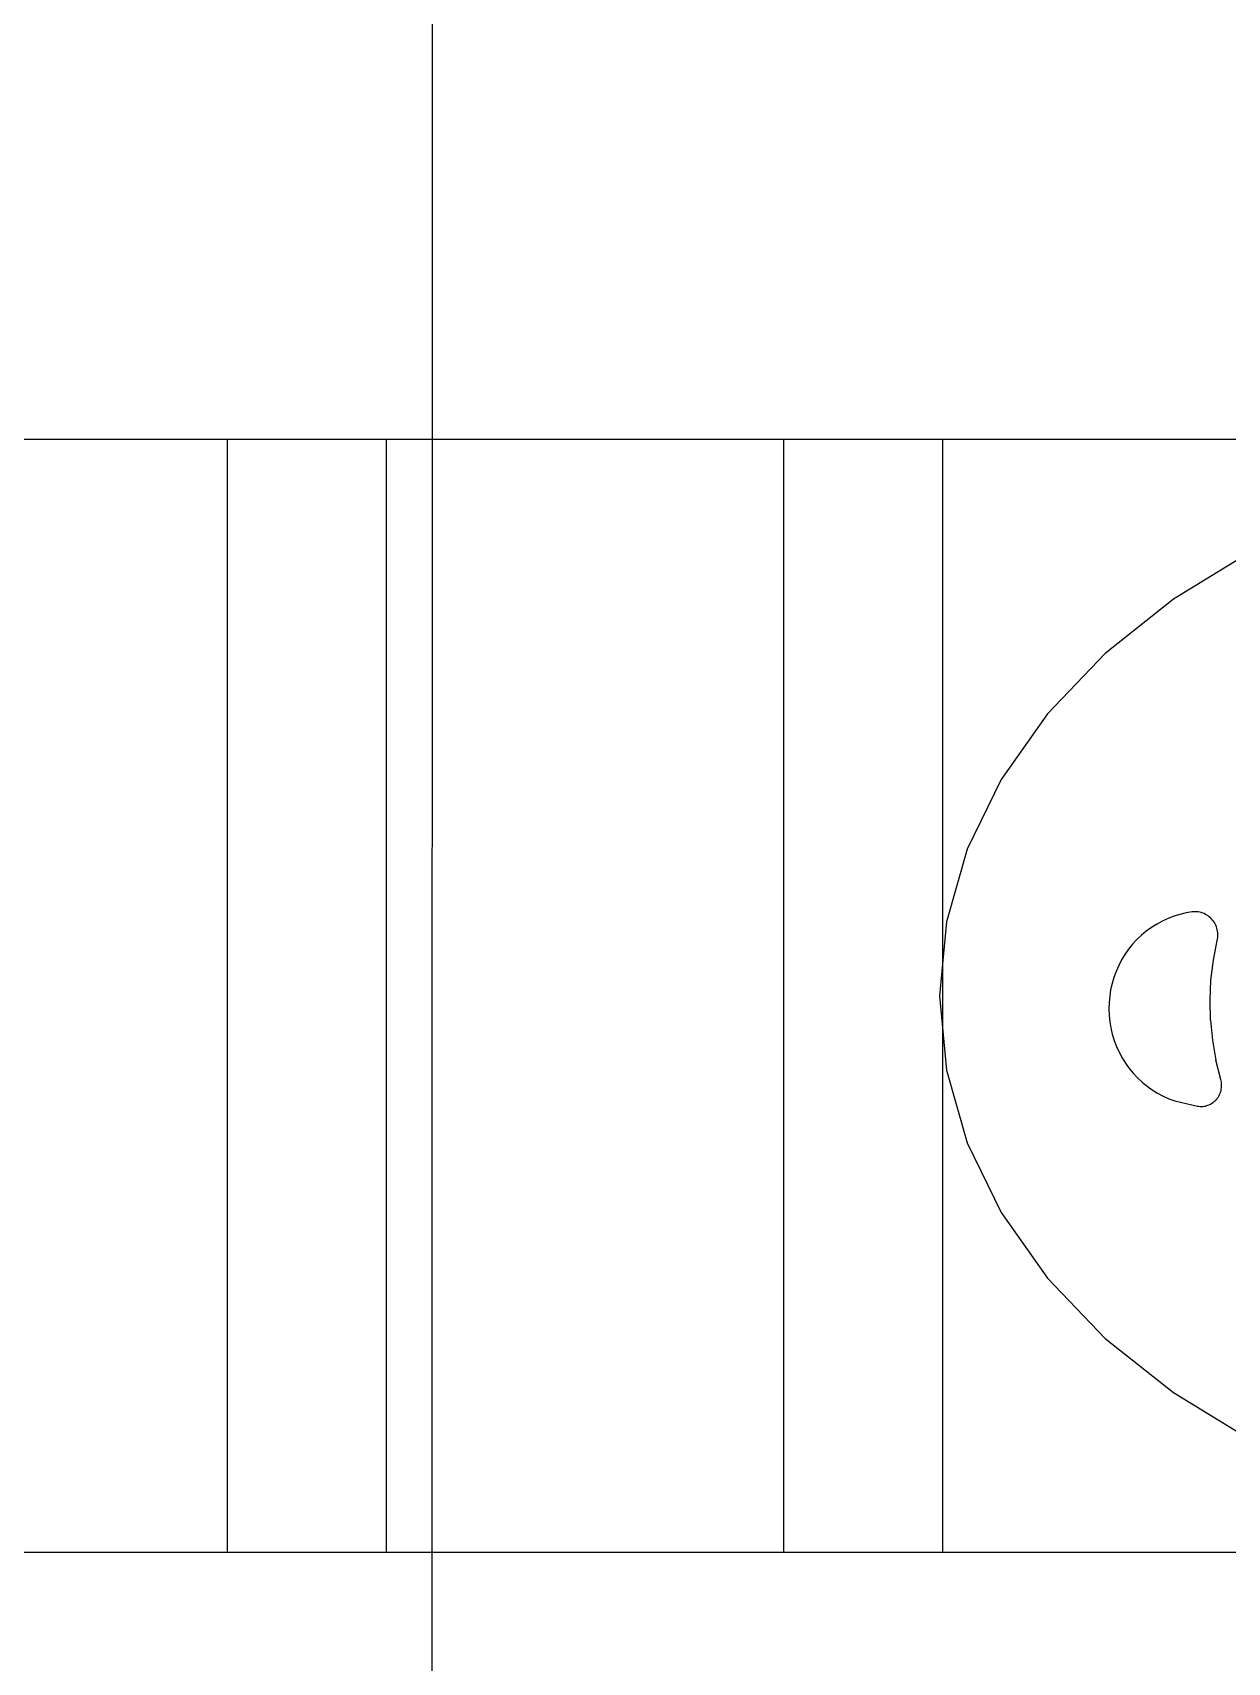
# Model space of a CAD drawing. Extents: x 396092 to 455492, y 17293 to 132793.
# Drawn here: x 401989.8 to 402140, y 40049.2 to 40254.1 of the extents above; entities that cross this region are included whole.
import ezdxf

# ---------------------------------------------------------------- set-up
doc = ezdxf.new("R2010")
doc.units = 0
doc.header["$LTSCALE"] = 1000
doc.header["$MEASUREMENT"] = 0
doc.layers.add('DIM_LEAD', color=3, linetype='Continuous')
doc.layers.add('MU', color=34, linetype='Continuous')

msp = doc.modelspace()

# ---------------------------------------------------------------- linework, layer by layer
at = {"layer": 'DIM_LEAD'}
msp.add_line((402039.85, 39497.27), (402040.44, 41429.5), dxfattribs=at)
at = {"layer": 'MU', "color": 37}
for p, q in [((400402.73, 40203.01), (404002.73, 40203.01)), ((402142.99, 40188.84), (402133.26, 40182.89)), ((402133.26, 40182.89), (402124.68, 40176.07)), ((402124.68, 40176.07), (402117.41, 40168.48)), ((402117.41, 40168.48), (402111.58, 40160.23)), ((402111.58, 40160.23), (402107.32, 40151.47)), ((402107.32, 40151.47), (402104.71, 40142.34)), ((402131.16, 40142.05), (402131.86, 40142.43)), ((402132.58, 40142.76), (402131.86, 40142.43)), ((402133.32, 40143.04), (402132.58, 40142.76)), ((402134.07, 40143.27), (402133.32, 40143.04)), ((402134.84, 40143.45), (402134.07, 40143.27)), ((402135.62, 40143.57), (402134.84, 40143.45)), ((402135.81, 40143.59), (402135.62, 40143.57)), ((402136, 40143.6), (402135.81, 40143.59)), ((402136.19, 40143.59), (402136, 40143.6)), ((402136.38, 40143.57), (402136.19, 40143.59)), ((402136.57, 40143.53), (402136.38, 40143.57)), ((402136.76, 40143.49), (402136.57, 40143.53)), ((402136.94, 40143.43), (402136.76, 40143.49)), ((402137.12, 40143.36), (402136.94, 40143.43)), ((402137.29, 40143.27), (402137.12, 40143.36)), ((402137.46, 40143.18), (402137.29, 40143.27)), ((402137.62, 40143.07), (402137.46, 40143.18)), ((402137.77, 40142.96), (402137.62, 40143.07)), ((402137.92, 40142.83), (402137.77, 40142.96)), ((402138.05, 40142.69), (402137.92, 40142.83)), ((402138.18, 40142.55), (402138.05, 40142.69)), ((402138.3, 40142.4), (402138.18, 40142.55)), ((402138.41, 40142.23), (402138.3, 40142.4)), ((402104.71, 40142.34), (402103.83, 40133.01)), ((402129.23, 40140.64), (402128.66, 40140.09)), ((402129.84, 40141.16), (402129.23, 40140.64)), ((402130.49, 40141.62), (402129.84, 40141.16)), ((402131.16, 40142.05), (402130.49, 40141.62)), ((402138.5, 40142.07), (402138.41, 40142.23)), ((402138.59, 40141.89), (402138.5, 40142.07)), ((402138.66, 40141.71), (402138.59, 40141.89)), ((402138.72, 40141.53), (402138.66, 40141.71)), ((402138.77, 40141.34), (402138.72, 40141.53)), ((402138.81, 40141.15), (402138.77, 40141.34)), ((402138.84, 40140.95), (402138.81, 40141.15)), ((402138.81, 40140.18), (402138.84, 40140.37)), ((402138.85, 40140.76), (402138.84, 40140.95)), ((402138.84, 40140.37), (402138.85, 40140.57)), ((402138.85, 40140.57), (402138.85, 40140.76)), ((402127.62, 40138.88), (402127.16, 40138.23)), ((402128.12, 40139.51), (402127.62, 40138.88)), ((402128.66, 40140.09), (402128.12, 40139.51)), ((402138.29, 40137.51), (402138.77, 40139.99)), ((402138.77, 40139.99), (402138.81, 40140.18)), ((402126.37, 40136.83), (402126.04, 40136.1)), ((402126.74, 40137.54), (402126.37, 40136.83)), ((402127.16, 40138.23), (402126.74, 40137.54)), ((402137.98, 40135), (402138.29, 40137.51)), ((402125.54, 40134.57), (402125.36, 40133.78)), ((402125.77, 40135.34), (402125.54, 40134.57)), ((402126.04, 40136.1), (402125.77, 40135.34)), ((402137.86, 40132.47), (402137.98, 40135)), ((402103.83, 40133.01), (402104.71, 40123.68)), ((402125.16, 40132.19), (402125.14, 40131.38)), ((402125.24, 40132.99), (402125.16, 40132.19)), ((402125.36, 40133.78), (402125.24, 40132.99)), ((402137.93, 40129.95), (402137.86, 40132.47)), ((402125.14, 40131.38), (402125.17, 40130.57)), ((402125.17, 40130.57), (402125.25, 40129.77)), ((402125.25, 40129.77), (402125.39, 40128.98)), ((402125.39, 40128.98), (402125.57, 40128.19)), ((402125.57, 40128.19), (402125.81, 40127.42)), ((402137.93, 40129.95), (402138.17, 40127.43)), ((402125.81, 40127.42), (402126.09, 40126.67)), ((402126.09, 40126.67), (402126.42, 40125.94)), ((402138.17, 40127.43), (402138.6, 40124.94)), ((402126.42, 40125.94), (402126.8, 40125.23)), ((402126.8, 40125.23), (402127.22, 40124.55)), ((402127.22, 40124.55), (402127.69, 40123.9)), ((402139.21, 40122.49), (402138.6, 40124.94)), ((402104.71, 40123.68), (402107.32, 40114.55)), ((402127.69, 40123.9), (402128.19, 40123.28)), ((402128.19, 40123.28), (402128.74, 40122.7)), ((402128.74, 40122.7), (402129.32, 40122.15)), ((402129.32, 40122.15), (402129.94, 40121.65)), ((402139.25, 40122.32), (402139.21, 40122.49)), ((402139.29, 40122.15), (402139.25, 40122.32)), ((402139.31, 40121.98), (402139.29, 40122.15)), ((402139.32, 40121.81), (402139.31, 40121.98)), ((402129.94, 40121.65), (402130.58, 40121.19)), ((402130.58, 40121.19), (402131.26, 40120.77)), ((402131.26, 40120.77), (402131.96, 40120.4)), ((402131.96, 40120.4), (402132.68, 40120.08)), ((402132.68, 40120.08), (402133.42, 40119.8)), ((402138.47, 40119.8), (402138.59, 40119.92)), ((402138.59, 40119.92), (402138.71, 40120.05)), ((402138.71, 40120.05), (402138.81, 40120.19)), ((402138.81, 40120.19), (402138.91, 40120.33)), ((402138.91, 40120.33), (402139, 40120.48)), ((402139, 40120.48), (402139.07, 40120.63)), ((402139.07, 40120.63), (402139.14, 40120.79)), ((402139.14, 40120.79), (402139.2, 40120.96)), ((402139.2, 40120.96), (402139.24, 40121.12)), ((402139.24, 40121.12), (402139.28, 40121.29)), ((402139.28, 40121.29), (402139.3, 40121.46)), ((402139.3, 40121.46), (402139.31, 40121.64)), ((402139.31, 40121.64), (402139.32, 40121.81)), ((402133.42, 40119.8), (402136.27, 40119.16)), ((402136.27, 40119.16), (402136.43, 40119.13)), ((402136.43, 40119.13), (402136.6, 40119.12)), ((402136.6, 40119.12), (402136.77, 40119.12)), ((402136.77, 40119.12), (402136.94, 40119.12)), ((402136.94, 40119.12), (402137.11, 40119.14)), ((402137.11, 40119.14), (402137.28, 40119.17)), ((402137.28, 40119.17), (402137.44, 40119.22)), ((402137.44, 40119.22), (402137.6, 40119.27)), ((402137.6, 40119.27), (402137.76, 40119.33)), ((402137.76, 40119.33), (402137.92, 40119.41)), ((402137.92, 40119.41), (402138.06, 40119.49)), ((402138.06, 40119.49), (402138.21, 40119.59)), ((402138.21, 40119.59), (402138.34, 40119.69)), ((402138.34, 40119.69), (402138.47, 40119.8)), ((402107.32, 40114.55), (402111.58, 40105.78)), ((402111.58, 40105.78), (402117.41, 40097.54)), ((402117.41, 40097.54), (402124.68, 40089.95)), ((402124.68, 40089.95), (402133.26, 40083.13)), ((402133.26, 40083.13), (402142.99, 40077.18)), ((404002.73, 40063.01), (400402.73, 40063.01))]:
    msp.add_line(p, q, dxfattribs=at)
for points in [[(402014.27, 40063.01), (402014.27, 40203.01)], [(402034.27, 40063.01), (402034.27, 40203.01)], [(402084.27, 40063.01), (402084.27, 40203.01)], [(402104.27, 40063.01), (402104.27, 40203.01)]]:
    msp.add_lwpolyline(points, dxfattribs=at)

doc.saveas('drawing.dxf')
